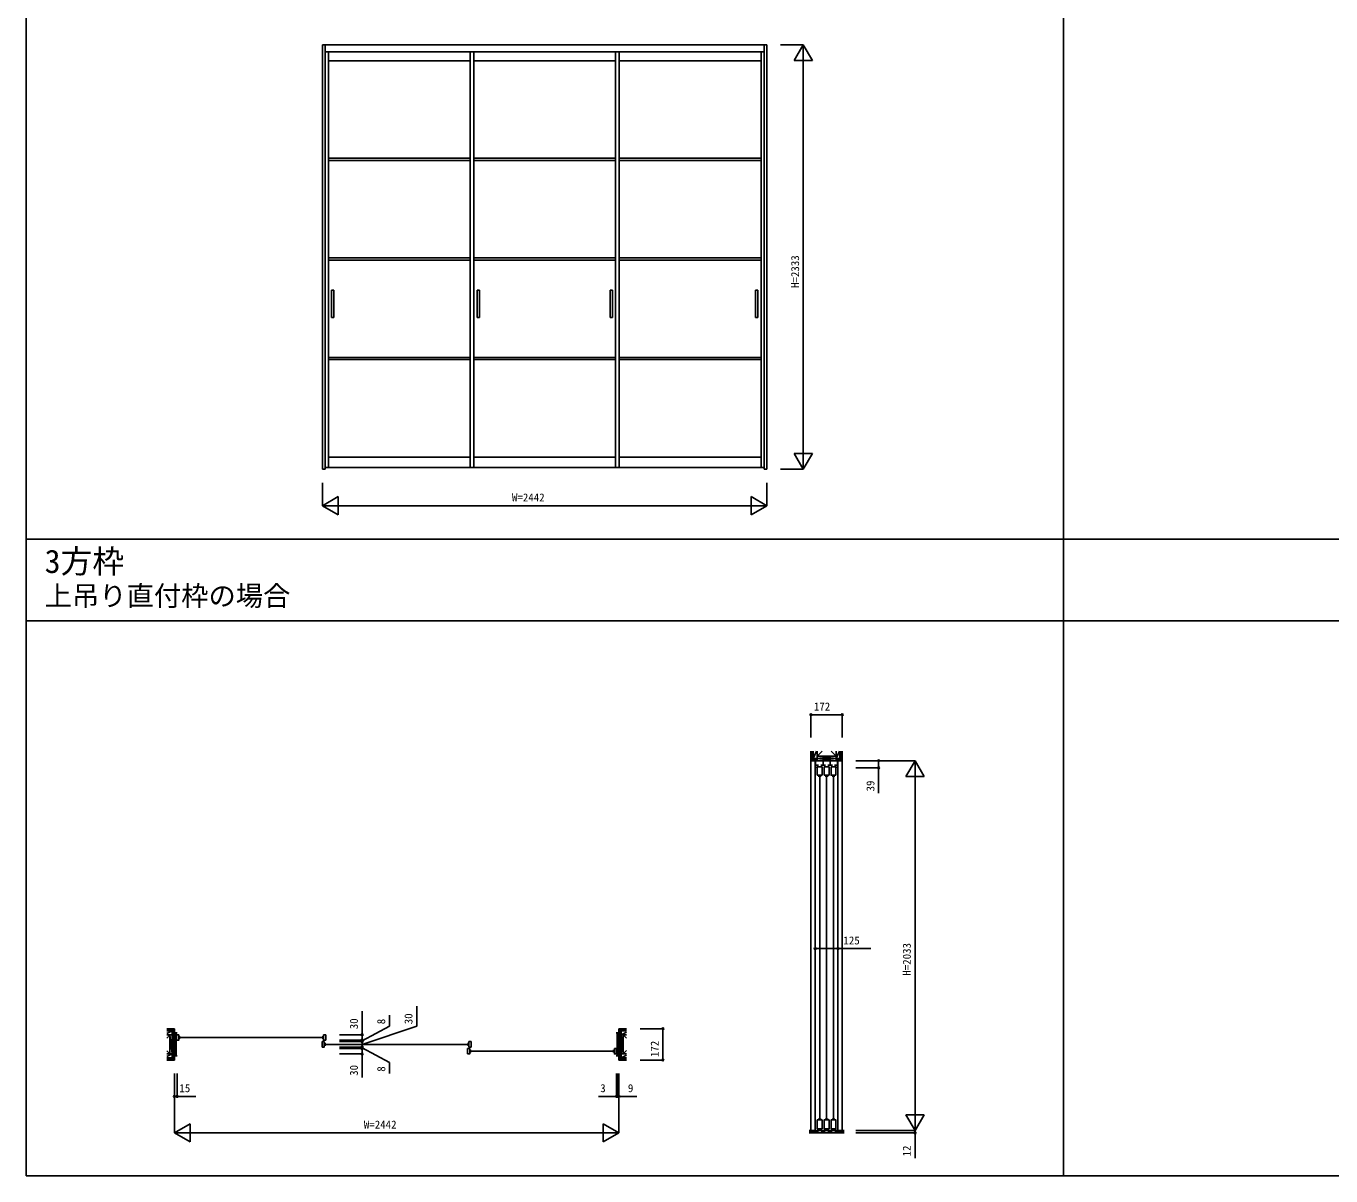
# Model space of a CAD drawing. Units: millimetres, scale not verified. Extents: x -14341 to 14340, y -10000 to 10000.
# Drawn here: x -14341 to -7171, y -10000 to -3681 of the extents above; entities that cross this region are included whole.
import ezdxf
from ezdxf.enums import TextEntityAlignment as Align

# ---------------------------------------------------------------- set-up
doc = ezdxf.new("R2010")
doc.units = ezdxf.units.MM
doc.header["$LTSCALE"] = 50
for name, color, linetype in [('0-0_0', 7, 'Continuous'), ('0-1_YKK_A1', 4, 'Continuous'), ('0-2_YKK_B1', 4, 'Continuous'), ('0-3_YKK_C1', 4, 'Continuous'), ('0-4_YKK_F1', 7, 'Continuous'), ('0-5_YKK_N1', 2, 'Continuous'), ('0-6_YKK_Z1', 7, 'Continuous')]:
    doc.layers.add(name, color=color, linetype=linetype)
doc.styles.add('ＭＳ ゴシック', font='')
doc.styles.get('ＭＳ ゴシック').set_extended_font_data('MS Gothic')

msp = doc.modelspace()

# ---------------------------------------------------------------- linework, layer by layer
at = {"layer": '0-1_YKK_A1'}
for p, q in [((-10270.3, -3783.5), (-12712.3, -3783.5)), ((-12712.3, -3783.5), (-12712.3, -6116.5)), ((-12697.3, -3783.5), (-12697.3, -6116.5)), ((-10285.3, -3783.5), (-10285.3, -6116.5)), ((-10270.3, -3783.5), (-10270.3, -6116.5)), ((-10285.3, -3822.5), (-12697.3, -3822.5)), ((-12680.3, -3822.5), (-12680.3, -6107.5)), ((-11900.8, -3871.5), (-12680.3, -3871.5)), ((-11900.8, -3822.5), (-11900.8, -6107.5)), ((-11880.8, -3822.5), (-11880.8, -6107.5)), ((-11101.55, -3871.5), (-11880.8, -3871.5)), ((-11101.55, -3822.5), (-11101.55, -6107.5)), ((-11081.55, -3822.5), (-11081.55, -6107.5)), ((-10302.3, -3871.5), (-11081.55, -3871.5)), ((-10302.3, -3822.5), (-10302.3, -6107.5)), ((-12680.3, -4407), (-11900.8, -4407)), ((-12680.3, -4419), (-11900.8, -4419)), ((-11880.8, -4407), (-11101.55, -4407)), ((-11880.8, -4419), (-11101.55, -4419)), ((-11081.55, -4407), (-10302.3, -4407)), ((-11081.55, -4419), (-10302.3, -4419)), ((-12680.3, -4954.5), (-11900.8, -4954.5)), ((-12680.3, -4966.5), (-11900.8, -4966.5)), ((-11880.8, -4954.5), (-11101.55, -4954.5)), ((-11880.8, -4966.5), (-11101.55, -4966.5)), ((-11081.55, -4954.5), (-10302.3, -4954.5)), ((-11081.55, -4966.5), (-10302.3, -4966.5)), ((-12649.8, -5132.5), (-12662.8, -5132.5)), ((-12662.8, -5132.5), (-12662.8, -5282.5)), ((-12649.8, -5132.5), (-12649.8, -5282.5)), ((-11850.3, -5132.5), (-11863.3, -5132.5)), ((-11863.3, -5132.5), (-11863.3, -5282.5)), ((-11850.3, -5132.5), (-11850.3, -5282.5)), ((-11119.05, -5132.5), (-11132.05, -5132.5)), ((-11132.05, -5132.5), (-11132.05, -5282.5)), ((-11119.05, -5132.5), (-11119.05, -5282.5)), ((-10319.8, -5132.5), (-10332.8, -5132.5)), ((-10332.8, -5132.5), (-10332.8, -5282.5)), ((-10319.8, -5132.5), (-10319.8, -5282.5)), ((-12662.8, -5282.5), (-12649.8, -5282.5)), ((-11863.3, -5282.5), (-11850.3, -5282.5)), ((-11132.05, -5282.5), (-11119.05, -5282.5)), ((-10332.8, -5282.5), (-10319.8, -5282.5)), ((-12680.3, -5502), (-11900.8, -5502)), ((-12680.3, -5514), (-11900.8, -5514)), ((-11880.8, -5502), (-11101.55, -5502)), ((-11880.8, -5514), (-11101.55, -5514)), ((-11081.55, -5502), (-10302.3, -5502)), ((-11081.55, -5514), (-10302.3, -5514)), ((-11900.8, -6049.5), (-12680.3, -6049.5)), ((-11101.55, -6049.5), (-11880.8, -6049.5)), ((-10302.3, -6049.5), (-11081.55, -6049.5)), ((-12697.3, -6116.5), (-12712.3, -6116.5)), ((-10285.3, -6107.5), (-12697.3, -6107.5)), ((-10270.3, -6116.5), (-10285.3, -6116.5))]:
    msp.add_line(p, q, dxfattribs=at)
at = {"layer": '0-2_YKK_B1'}
for p, q in [((-13526.3, -9214.5), (-13511.3, -9214.5)), ((-13526.3, -9214.5), (-13526.3, -9339.5)), ((-13517.3, -9214.5), (-13517.3, -9339.5)), ((-13514.3, -9224), (-13514.3, -9254)), ((-13514.3, -9224), (-13502.3, -9224)), ((-13502.3, -9235), (-13494.3, -9235)), ((-13494.3, -9243), (-13502.3, -9243)), ((-13500.3, -9239), (-12708.8, -9239)), ((-12706.8, -9235), (-12714.8, -9235)), ((-12714.8, -9243), (-12706.8, -9243)), ((-12694.8, -9224), (-12706.8, -9224)), ((-12694.8, -9224), (-12694.8, -9254)), ((-11084.3, -9214.5), (-11099.3, -9214.5)), ((-11093.3, -9214.5), (-11093.3, -9339.5)), ((-11084.3, -9214.5), (-11084.3, -9339.5)), ((-12714.8, -9262), (-12714.8, -9292)), ((-12714.8, -9262), (-12702.8, -9262)), ((-12702.8, -9273), (-12694.8, -9273)), ((-12694.8, -9281), (-12702.8, -9281)), ((-12700.8, -9277), (-11909.55, -9277)), ((-11907.55, -9273), (-11915.55, -9273)), ((-11915.55, -9281), (-11907.55, -9281)), ((-11915.55, -9300), (-11915.55, -9330)), ((-11915.55, -9300), (-11903.55, -9300)), ((-11895.55, -9262), (-11907.55, -9262)), ((-11903.55, -9311), (-11895.55, -9311)), ((-11895.55, -9319), (-11903.55, -9319)), ((-11901.55, -9315), (-11110.3, -9315)), ((-11895.55, -9262), (-11895.55, -9292)), ((-11108.3, -9311), (-11116.3, -9311)), ((-11116.3, -9319), (-11108.3, -9319)), ((-11096.3, -9300), (-11108.3, -9300)), ((-11096.3, -9300), (-11096.3, -9330)), ((-13526.3, -9339.5), (-13511.3, -9339.5)), ((-11084.3, -9339.5), (-11099.3, -9339.5))]:
    msp.add_line(p, q, dxfattribs=at)
for points in [[(-13502.3, -9224), (-13502.3, -9254), (-13514.3, -9254)], [(-12706.8, -9224), (-12706.8, -9254), (-12694.8, -9254)], [(-12702.8, -9262), (-12702.8, -9292), (-12714.8, -9292)], [(-11903.55, -9300), (-11903.55, -9330), (-11915.55, -9330)], [(-11907.55, -9262), (-11907.55, -9292), (-11895.55, -9292)], [(-11108.3, -9300), (-11108.3, -9330), (-11096.3, -9330)]]:
    msp.add_lwpolyline(points, dxfattribs=at)
at = {"layer": '0-3_YKK_C1'}
for p, q in [((-10004.8, -7719), (-10002.8, -7719)), ((-10004.8, -7719), (-10004.8, -9751)), ((-10002.8, -7718), (-9881.8, -7718)), ((-10002.8, -7718), (-10002.8, -7757)), ((-10002.8, -7741.8), (-9986.5, -7741.8)), ((-9974.1, -7741.8), (-9948.5, -7741.8)), ((-9961.3, -7741.8), (-9961.3, -7718)), ((-9936.1, -7741.8), (-9910.5, -7741.8)), ((-9923.3, -7741.8), (-9923.3, -7718)), ((-9898.1, -7741.8), (-9881.8, -7741.8)), ((-9881.8, -7718), (-9881.8, -7757)), ((-9993.8, -7752), (-9966.8, -7752)), ((-9993.8, -7752), (-9993.8, -7798)), ((-9993.8, -7798), (-9966.8, -7798)), ((-9984.6, -7798), (-9984.6, -7806)), ((-9980.3, -7800), (-9980.3, -9690)), ((-9976, -7798), (-9976, -7806)), ((-9966.8, -7752), (-9966.8, -7798)), ((-9955.8, -7752), (-9928.8, -7752)), ((-9955.8, -7752), (-9955.8, -7798)), ((-9955.8, -7798), (-9928.8, -7798)), ((-9946.6, -7798), (-9946.6, -7806)), ((-9942.3, -7800), (-9942.3, -9690)), ((-9938, -7798), (-9938, -7806)), ((-9928.8, -7752), (-9928.8, -7798)), ((-9908.6, -7798), (-9908.6, -7806)), ((-9904.3, -7800), (-9904.3, -9690)), ((-9900, -7798), (-9900, -7806)), ((-9993.8, -9742), (-9966.8, -9742)), ((-9985.1, -9748), (-9985.1, -9742)), ((-9984.6, -9692), (-9984.6, -9684)), ((-9976, -9692), (-9976, -9684)), ((-9975.5, -9742), (-9975.5, -9748)), ((-9975.5, -9748), (-9966.8, -9748)), ((-9969.4, -9751), (-9969.4, -9762.8)), ((-9955.8, -9742), (-9928.8, -9742)), ((-9947.1, -9748), (-9947.1, -9742)), ((-9946.6, -9692), (-9946.6, -9684)), ((-9938, -9692), (-9938, -9684)), ((-9937.5, -9742), (-9937.5, -9748)), ((-9937.5, -9748), (-9928.8, -9748)), ((-9931.4, -9751), (-9931.4, -9762.8)), ((-9909.1, -9748), (-9909.1, -9742)), ((-9908.6, -9692), (-9908.6, -9684)), ((-9900, -9692), (-9900, -9684)), ((-9899.5, -9742), (-9899.5, -9748)), ((-9899.5, -9748), (-9890.8, -9748)), ((-9893.4, -9751), (-9893.4, -9762.8))]:
    msp.add_line(p, q, dxfattribs=at)
for points in [[(-9881.8, -7719), (-9879.8, -7719), (-9879.8, -9751)], [(-9917.8, -7752), (-9890.8, -7752), (-9890.8, -7798)], [(-9917.8, -7752), (-9917.8, -7798), (-9890.8, -7798)], [(-9993.8, -9742), (-9993.8, -9692), (-9966.8, -9692), (-9966.8, -9742)], [(-9985.1, -9748), (-9993.8, -9748), (-9993.8, -9751)], [(-9993.8, -9751), (-9991.2, -9751), (-9991.2, -9762.8), (-9969.4, -9762.8)], [(-9969.4, -9751), (-9966.8, -9751), (-9966.8, -9748)], [(-9928.8, -9742), (-9928.8, -9692), (-9955.8, -9692), (-9955.8, -9742)], [(-9947.1, -9748), (-9955.8, -9748), (-9955.8, -9751)], [(-9955.8, -9751), (-9953.2, -9751), (-9953.2, -9762.8), (-9931.4, -9762.8)], [(-9931.4, -9751), (-9928.8, -9751), (-9928.8, -9748)], [(-9909.1, -9748), (-9917.8, -9748), (-9917.8, -9751)], [(-9917.8, -9751), (-9915.2, -9751), (-9915.2, -9762.8), (-9893.4, -9762.8)], [(-9893.4, -9751), (-9890.8, -9751), (-9890.8, -9748)]]:
    msp.add_lwpolyline(points, dxfattribs=at)
msp.add_lwpolyline([(-9917.8, -9742), (-9890.8, -9742), (-9890.8, -9692), (-9917.8, -9692)], close=True, dxfattribs=at)
at = {"layer": '0-4_YKK_F1'}
for p, q in [((-14341.3, -10000), (-14341.3, 10000)), ((-8641.3, -10000), (-8641.3, 9500)), ((-14341.3, -6500), (14158.7, -6500)), ((-14341.3, -6950), (14158.7, -6950)), ((-14341.3, -10000), (14339.72, -10000))]:
    msp.add_line(p, q, dxfattribs=at)
at = {"layer": '0-5_YKK_N1'}
for p, q in [((-10195.3, -3783.5), (-10070.3, -3783.5)), ((-10070.3, -3783.5), (-10120.3, -3870.1)), ((-10070.3, -6116.5), (-10070.3, -3783.5)), ((-10070.3, -3783.5), (-10020.3, -3870.1)), ((-10120.3, -3870.1), (-10020.3, -3870.1)), ((-10070.3, -6116.5), (-10120.3, -6029.9)), ((-10020.3, -6029.9), (-10120.3, -6029.9)), ((-10070.3, -6116.5), (-10020.3, -6029.9)), ((-10195.3, -6116.5), (-10070.3, -6116.5)), ((-12712.3, -6191.5), (-12712.3, -6316.5)), ((-10270.3, -6191.5), (-10270.3, -6316.5)), ((-12712.3, -6316.5), (-12625.7, -6266.5)), ((-12625.7, -6366.5), (-12625.7, -6266.5)), ((-10270.3, -6316.5), (-10356.9, -6266.5)), ((-10356.9, -6266.5), (-10356.9, -6366.5)), ((-12712.3, -6316.5), (-10270.3, -6316.5)), ((-12712.3, -6316.5), (-12625.7, -6366.5)), ((-10270.3, -6316.5), (-10356.9, -6366.5)), ((-10028.3, -7590.5), (-10028.3, -7465.5)), ((-10028.3, -7465.5), (-9856.3, -7465.5)), ((-9856.3, -7590.5), (-9856.3, -7465.5)), ((-9781.3, -7718), (-9656.3, -7718)), ((-9781.3, -7718), (-9456.3, -7718)), ((-9456.3, -7718), (-9506.3, -7804.6)), ((-9456.3, -7718), (-9456.3, -9751)), ((-9456.3, -7718), (-9406.3, -7804.6)), ((-9781.3, -7757), (-9656.3, -7757)), ((-9506.3, -7804.6), (-9406.3, -7804.6)), ((-10004.8, -8626), (-10004.8, -8751)), ((-9879.8, -8626), (-9879.8, -8751)), ((-12619.8, -9224), (-12494.8, -9224)), ((-12494.8, -9254), (-12494.8, -9234)), ((-10966.8, -9191), (-10841.8, -9191)), ((-10841.8, -9363), (-10841.8, -9191)), ((-12619.8, -9254), (-12494.8, -9254)), ((-12619.8, -9254), (-12494.8, -9254)), ((-12619.8, -9262), (-12494.8, -9262)), ((-12619.8, -9262), (-12494.8, -9262)), ((-12619.8, -9292), (-12494.8, -9292)), ((-12619.8, -9292), (-12494.8, -9292)), ((-12619.8, -9300), (-12494.8, -9300)), ((-12619.8, -9300), (-12494.8, -9300)), ((-12494.8, -9262), (-12494.8, -9254)), ((-12494.8, -9262), (-12494.8, -9254)), ((-12494.8, -9262), (-12494.8, -9292)), ((-12494.8, -9262), (-12494.8, -9282)), ((-12494.8, -9292), (-12494.8, -9272)), ((-12494.8, -9300), (-12494.8, -9292)), ((-12494.8, -9300), (-12494.8, -9292)), ((-12494.8, -9300), (-12494.8, -9320)), ((-12619.8, -9330), (-12494.8, -9330)), ((-10966.8, -9363), (-10841.8, -9363)), ((-13526.3, -9438), (-13526.3, -9563)), ((-13526.3, -9438), (-13526.3, -9763)), ((-13511.3, -9438), (-13511.3, -9563)), ((-11096.3, -9438), (-11096.3, -9563)), ((-11093.3, -9438), (-11093.3, -9563)), ((-11093.3, -9438), (-11093.3, -9563)), ((-11084.3, -9438), (-11084.3, -9563)), ((-11084.3, -9438), (-11084.3, -9763)), ((-13526.3, -9563), (-13526.48, -9563)), ((-13526.3, -9563), (-13511.3, -9563)), ((-13511.3, -9563), (-13408.94, -9563)), ((-11096.3, -9563), (-11196.3, -9563)), ((-11093.3, -9563), (-11113.3, -9563)), ((-11093.3, -9563), (-11096.3, -9563)), ((-11093.3, -9563), (-11084.3, -9563)), ((-11093.3, -9563), (-11073.3, -9563)), ((-11084.3, -9563), (-10984.3, -9563)), ((-9456.3, -9751), (-9506.3, -9664.4)), ((-9406.3, -9664.4), (-9506.3, -9664.4)), ((-9456.3, -9751), (-9406.3, -9664.4)), ((-13526.3, -9763), (-13439.7, -9713)), ((-13439.7, -9813), (-13439.7, -9713)), ((-11084.3, -9763), (-11170.9, -9713)), ((-11170.9, -9713), (-11170.9, -9813)), ((-9781.3, -9751), (-9456.3, -9751)), ((-9781.3, -9751), (-9456.3, -9751)), ((-9456.3, -9751), (-9456.3, -9763)), ((-13526.3, -9763), (-11084.3, -9763)), ((-13526.3, -9763), (-13439.7, -9813)), ((-11084.3, -9763), (-11170.9, -9813))]:
    msp.add_line(p, q, dxfattribs=at)
for points in [[(-9656.3, -7718), (-9656.3, -7757), (-9656.3, -7897)], [(-10004.8, -8751), (-9879.8, -8751), (-9699.8, -8751)], [(-12494.8, -9277), (-12194.8, -9176.5), (-12194.8, -9066.5)], [(-12494.8, -9254), (-12494.8, -9224), (-12494.8, -9094)], [(-12494.8, -9258), (-12344.8, -9176.5), (-12344.8, -9116.5)], [(-12494.8, -9296), (-12344.8, -9377.5), (-12344.8, -9437.5)], [(-12494.8, -9300), (-12494.8, -9330), (-12494.8, -9460)], [(-9781.3, -9763), (-9456.3, -9763), (-9456.3, -9903)]]:
    msp.add_lwpolyline(points, dxfattribs=at)
for centre in [(-10028.3, -7465.5), (-9856.3, -7465.5), (-9656.3, -7718), (-9656.3, -7757), (-10004.8, -8751), (-9879.8, -8751), (-12494.8, -9224), (-12494.8, -9254), (-12494.8, -9254), (-10841.8, -9191), (-12494.8, -9262), (-12494.8, -9262), (-12494.8, -9292), (-12494.8, -9292), (-12494.8, -9300), (-12494.8, -9300), (-12494.8, -9330), (-10841.8, -9363), (-13526.3, -9563), (-13511.3, -9563), (-11096.3, -9563), (-11093.3, -9563), (-11093.3, -9563), (-11084.3, -9563), (-9456.3, -9763)]:
    msp.add_circle(centre, 5, dxfattribs=at)
at = {"layer": '0-6_YKK_Z1'}
for p, q in [((-10028.3, -7665.5), (-10028.3, -7718)), ((-10026.3, -7705.5), (-10026.3, -7665.5)), ((-10017.8, -7705.5), (-10017.8, -7665.5)), ((-10015.8, -7665.5), (-10015.8, -7705.5)), ((-9994.8, -7693.5), (-9994.8, -7665.5)), ((-9966.8, -7665.5), (-9994.8, -7693.5)), ((-9889.8, -7665.5), (-9889.8, -7693.5)), ((-9868.8, -7665.5), (-9868.8, -7705.5)), ((-9866.8, -7705.5), (-9866.8, -7665.5)), ((-9858.3, -7705.5), (-9858.3, -7665.5)), ((-9856.3, -7665.5), (-9856.3, -7718)), ((-10015.8, -7705.5), (-10028.3, -7705.5)), ((-9994.3, -7707.5), (-10028.3, -7707.5)), ((-10028.3, -7716), (-9994.3, -7716)), ((-10028.3, -9751), (-10028.3, -7718)), ((-9994.8, -7693.5), (-9994.8, -7705.5)), ((-9994.8, -7705.5), (-9889.8, -7693.5)), ((-9889.8, -7705.5), (-9994.8, -7705.5)), ((-9994.3, -7718), (-9890.3, -7705.5)), ((-9994.3, -7718), (-9890.3, -7718)), ((-9890.3, -7718), (-9890.3, -7705.5)), ((-9890.3, -7707.5), (-9856.3, -7707.5)), ((-9856.3, -7716), (-9890.3, -7716)), ((-9856.3, -7718), (-9890.3, -7718)), ((-9889.8, -7693.5), (-9889.8, -7705.5)), ((-9868.8, -7705.5), (-9856.3, -7705.5)), ((-9856.3, -9751), (-9856.3, -7718)), ((-13526.3, -9191), (-13568.58, -9191)), ((-13538.8, -9193), (-13568.58, -9193)), ((-13568.58, -9201.5), (-13538.8, -9201.5)), ((-13568.58, -9242.28), (-13550.8, -9224.5)), ((-13550.8, -9224.5), (-13538.8, -9224.5)), ((-13550.8, -9224.5), (-13538.8, -9329.5)), ((-13538.8, -9224.5), (-13538.8, -9191)), ((-13538.8, -9329.5), (-13538.8, -9224.5)), ((-13536.8, -9363), (-13536.8, -9191)), ((-13528.3, -9363), (-13528.3, -9191)), ((-13526.3, -9191), (-13526.3, -9363)), ((-11084.3, -9191), (-11041.8, -9191)), ((-11084.3, -9191), (-11084.3, -9363)), ((-11082.3, -9363), (-11082.3, -9191)), ((-11073.8, -9363), (-11073.8, -9191)), ((-11071.8, -9224.5), (-11071.8, -9191)), ((-11071.8, -9193), (-11041.8, -9193)), ((-11041.8, -9201.5), (-11071.8, -9201.5)), ((-11041.8, -9203.5), (-11071.8, -9203.5)), ((-11071.8, -9224.5), (-11041.8, -9210.5)), ((-11059.8, -9224.5), (-11071.8, -9224.5)), ((-11041.8, -9242.5), (-11059.8, -9224.5)), ((-13568.58, -9311.72), (-13550.8, -9329.5)), ((-11041.8, -9311.5), (-11059.8, -9329.5)), ((-13538.8, -9329.5), (-13568.58, -9343.4)), ((-13550.8, -9329.5), (-13568.58, -9329.5)), ((-13568.58, -9350.5), (-13538.8, -9350.5)), ((-13568.58, -9352.5), (-13538.8, -9352.5)), ((-13538.8, -9361), (-13568.58, -9361)), ((-13526.3, -9363), (-13568.58, -9363)), ((-13550.8, -9329.5), (-13538.8, -9329.5)), ((-13538.8, -9329.5), (-13538.8, -9363)), ((-11084.3, -9363), (-11041.8, -9363)), ((-11071.8, -9329.5), (-11071.8, -9363)), ((-11059.8, -9329.5), (-11071.8, -9329.5)), ((-11071.8, -9350.5), (-11041.8, -9336.5)), ((-11041.8, -9350.5), (-11071.8, -9350.5)), ((-11041.8, -9352.5), (-11071.8, -9352.5)), ((-11071.8, -9361), (-11041.8, -9361)), ((-11059.8, -9329.5), (-11041.8, -9329.5)), ((-10038.34, -9751), (-9846.34, -9751)), ((-9991.34, -9751), (-9991.34, -9763)), ((-9969.34, -9751), (-9969.34, -9763)), ((-9953.34, -9751), (-9953.34, -9763)), ((-9931.34, -9751), (-9931.34, -9763)), ((-9915.34, -9751), (-9915.34, -9763)), ((-9893.34, -9751), (-9893.34, -9763)), ((-10038.34, -9753), (-9991.34, -9753)), ((-10038.34, -9755), (-9991.34, -9755)), ((-10038.34, -9757), (-9991.34, -9757)), ((-10038.34, -9759), (-9991.34, -9759)), ((-10038.34, -9761), (-9991.34, -9761)), ((-9846.34, -9763), (-10038.34, -9763)), ((-9953.34, -9753), (-9969.34, -9753)), ((-9953.34, -9755), (-9969.34, -9755)), ((-9953.34, -9757), (-9969.34, -9757)), ((-9969.34, -9759), (-9953.34, -9759)), ((-9969.34, -9761), (-9953.34, -9761)), ((-9915.34, -9753), (-9931.34, -9753)), ((-9915.34, -9755), (-9931.34, -9755)), ((-9915.34, -9757), (-9931.34, -9757)), ((-9931.34, -9759), (-9915.34, -9759)), ((-9931.34, -9761), (-9915.34, -9761)), ((-9893.34, -9753), (-9846.34, -9753)), ((-9893.34, -9755), (-9846.34, -9755)), ((-9893.34, -9757), (-9846.34, -9757)), ((-9893.34, -9759), (-9846.34, -9759)), ((-9893.34, -9761), (-9846.34, -9761))]:
    msp.add_line(p, q, dxfattribs=at)
for points in [[(-9994.8, -7705.5), (-10015.8, -7705.5), (-9997.13, -7665.5)], [(-9917.8, -7665.5), (-9889.8, -7693.5), (-9994.8, -7693.5)], [(-9868.8, -7705.5), (-9889.8, -7705.5), (-9871.13, -7665.5)], [(-10028.3, -7718), (-9994.3, -7718), (-9994.3, -7705.5)], [(-13568.58, -9203.5), (-13538.8, -9203.5), (-13568.58, -9217.4)], [(-13550.8, -9329.5), (-13550.8, -9224.5), (-13568.58, -9224.5)], [(-11071.8, -9329.5), (-11071.8, -9224.5), (-11059.8, -9329.5)], [(-11059.8, -9329.5), (-11059.8, -9224.5), (-11041.8, -9224.5)]]:
    msp.add_lwpolyline(points, dxfattribs=at)

# ---------------------------------------------------------------- texts
at = {"layer": '0-0_0', "style": 'ＭＳ ゴシック'}
for s, height, p in [('3方枠', 128.3, (-14239.3, -6725)), ('上吊り直付枠の場合', 110, (-14239.3, -6900))]:
    msp.add_text(s, height=height, dxfattribs=at).set_placement(p, align=Align.BOTTOM_LEFT)
at = {"layer": '0-5_YKK_N1', "style": 'ＭＳ ゴシック'}
for s, p in [('H=2333', (-10080.3, -5120)), ('39', (-9666.3, -7887)), ('H=2033', (-9466.3, -8899.5)), ('30', (-12504.8, -9194)), ('8', (-12354.8, -9166.5)), ('30', (-12204.8, -9166.5)), ('172', (-10851.8, -9347)), ('30', (-12504.8, -9450)), ('8', (-12354.8, -9427.5)), ('12', (-9466.3, -9893))]:
    msp.add_text(s, height=43.99, rotation=90, dxfattribs=at).set_placement(p, align=Align.BOTTOM_LEFT)
for s, p in [('W=2442', (-11671.3, -6306.5)), ('172', (-10012.3, -7455.5)), ('125', (-9849.8, -8741)), ('15', (-13498.94, -9553)), ('3', (-11186.3, -9553)), ('9', (-11034.3, -9553)), ('W=2442', (-12485.3, -9753))]:
    msp.add_text(s, height=43.99, dxfattribs=at).set_placement(p, align=Align.BOTTOM_LEFT)

doc.saveas('drawing.dxf')
